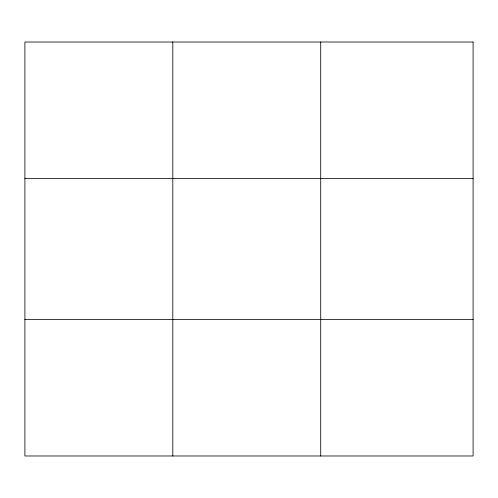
<?xml version="1.0" encoding="UTF-8"?>
<svg xmlns="http://www.w3.org/2000/svg" width="498" height="498" viewBox="0 0 498 498"><rect width="100%" height="100%" fill="white"/><g stroke="black" fill="none" stroke-linecap="round" stroke-linejoin="round"><path stroke-width="0.75" d="M172.806 42.019L172.806 455.981M320.712 42.019L320.712 455.981M24.9 178.626L473.1 178.626M24.9 319.374L473.1 319.374M473.1 42.019L473.1 455.981L24.9 455.981L24.9 42.019L473.1 42.019"/></g></svg>
